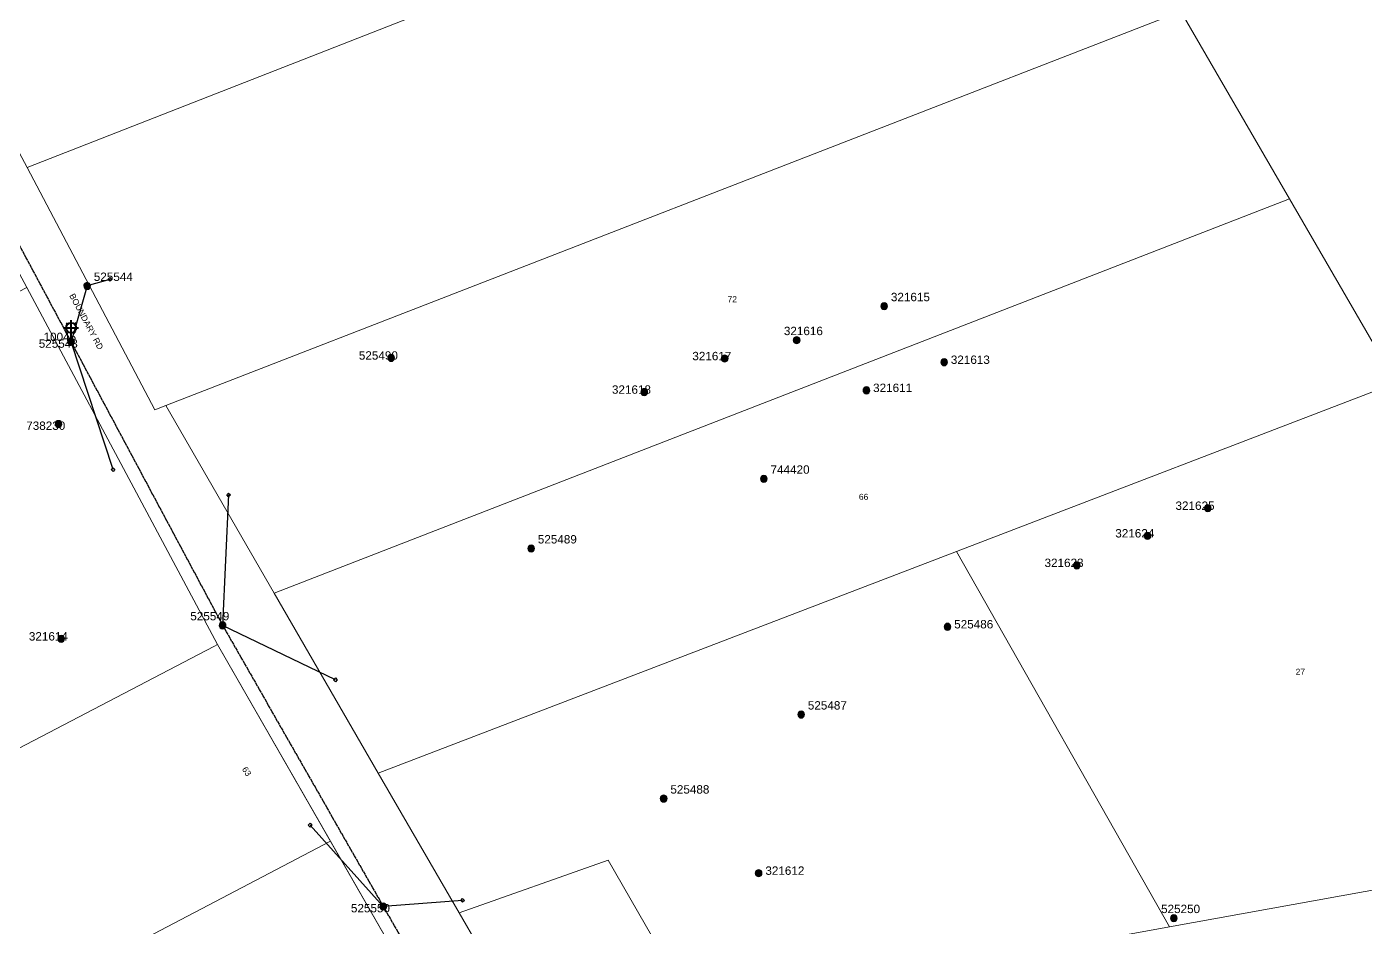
# Model space of a CAD drawing. Header units: metres. Extents: x 301589 to 305563, y 6268713 to 6270518.
# Drawn here: x 303862.3 to 304261.9, y 6269937.3 to 6270206.1 of the extents above; entities that cross this region are included whole.
import ezdxf
from ezdxf.enums import TextEntityAlignment as Align

# ---------------------------------------------------------------- set-up
doc = ezdxf.new("R2010")
doc.units = ezdxf.units.M
doc.linetypes.add('Cable Exist OH', pattern=[1, 1, 0])
doc.layers.get('0').update_dxf_attribs({"color": 6})
doc.layers.add('Cadastre Land Parcels_SP_EXT', color=7, linetype='Continuous', lineweight=5)
doc.layers.add('Cadastre Roads_SP_EXT', color=9, linetype='Continuous', lineweight=5)
for name, color, linetype in [('Equip_SP_SL_EXT', 7, 'Continuous'), ('Mains_LV_EXT', 5, 'Continuous'), ('Services_SP_EXT', 7, 'Continuous'), ('SupportsOH_SP_TR_HV_LV_SL_EXT', 7, 'Continuous')]:
    doc.layers.add(name, color=color, linetype=linetype)
doc.styles.add('iecARIAL', font='arial.ttf', dxfattribs={"height": 2})
doc.styles.add('POLE_LABEL', font='arial.ttf')
doc.styles.get("Standard").update_dxf_attribs({"font": 'arial.ttf'})

# ---------------------------------------------------------------- blocks, each defined once
blk = doc.blocks.new('SL_LANTERN_EXT')
at = {"lineweight": 40}
for p, q in [((-2.25, 4.22), (2.25, 4.22)), ((-1.46, 5.68), (-1.06, 5.28)), ((0, 1.97), (0, 6.47)), ((1.46, 5.68), (1.06, 5.28)), ((-1.46, 2.76), (-1.06, 3.16)), ((0, 0), (0, 2.72)), ((1.46, 2.76), (1.06, 3.16))]:
    blk.add_line(p, q, dxfattribs=at)
blk.add_circle((0, 4.22), 1.5, dxfattribs=at)
at = {"style": 'iecARIAL', "flags": 8}
blk.add_attdef('ASSET_NUM', (1.5, 1.5), '', height=2.5, dxfattribs=at)
for tag, p, height, flags in [('OPERATING_VOLTAGE', (0.98, -1.65), 0.2, 9), ('ORIENTATION', (0.98, -1.85), 0.2, 9), ('OWNED_BY', (0.98, -2.05), 0.2, 9), ('STATE', (0.98, -2.25), 0.2, 9), ('CONSTRUCTED_VOLTAGE', (0.98, -0.65), 0.2, 9), ('CONTROL_TYPE', (0.98, -0.85), 0.2, 9), ('LANTERN_PURPOSE', (0.98, -1.05), 0.2, 9), ('LANTERN_TYPE', (0.98, -1.25), 0.2, 9), ('NO_PHASES', (0.98, -1.45), 0.2, 9), ('USAGE', (0.98, -2.45), 0.2, 9), ('CEXIST', (0.98, -2.65), 0.2, 9), ('CNEW', (0.98, -2.85), 0.2, 9), ('CNUMBER', (0.98, -3.05), 0.2, 9), ('CREMOVE', (0.98, -3.25), 0.2, 9), ('CREPLACE', (0.98, -3.45), 0.2, 9), ('LKINGHEIGHT', (0.98, -3.65), 0.2, 9), ('LBRACKET', (0.98, -3.85), 0.2, 9), ('LBRACKETVOCAB', (0.98, -4.05), 0.2, 9), ('LNUMBER', (2.18, -3.25), 2.5, 8), ('LCATEGORY', (0.98, -4.25), 0.2, 9), ('LCHARGE1', (0.98, -4.45), 0.2, 9), ('LCHARGE1PERCENT', (0.98, -4.65), 0.2, 9), ('LCHARGE2', (0.98, -4.85), 0.2, 9), ('LCHARGE2PERCENT', (0.98, -5.05), 0.2, 9), ('LCHARGE3', (0.98, -5.25), 0.2, 9), ('LCHARGE3PERCENT', (0.98, -5.45), 0.2, 9), ('LEXIST', (0.98, -5.65), 0.2, 9), ('LLAMP', (0.98, -5.85), 0.2, 9), ('LLAMPVOCAB', (0.98, -6.05), 0.2, 9), ('LMAST', (0.98, -6.25), 0.2, 9), ('LMASTVOCAB', (0.98, -6.45), 0.2, 9), ('LNEW', (0.98, -6.65), 0.2, 9), ('LANTNUMBER', (0.98, -6.85), 0.2, 9), ('LOUTREACH', (0.98, -7.25), 0.2, 9), ('LOUTREACHVOCAB', (0.98, -7.45), 0.2, 9), ('LRATECODE', (0.98, -7.65), 0.2, 9), ('LREMOVE', (0.98, -7.85), 0.2, 9), ('LREPLACE', (0.98, -8.05), 0.2, 9), ('STREETNAME', (0.98, -9.25), 0.2, 9), ('SUBURB', (0.98, -9.45), 0.2, 1), ('LTYPE', (0.98, -8.25), 0.2, 9), ('LTYPEVOCAB', (0.98, -8.45), 0.2, 9), ('LEGEND', (0.98, -8.65), 0.2, 9), ('LOCATION', (0.98, -8.85), 0.2, 9), ('NOTES', (0.98, -9.05), 0.2, 9)]:
    blk.add_attdef(tag, p, '', height=height, dxfattribs=dict(flags=flags))
blk = doc.blocks.new('CCP_EXT')
blk.add_wipeout([(0, 0.57), (0.57, 0), (0, -0.57), (-0.57, 0)])
blk.add_lwpolyline([(-0.57, 0), (0, 0.57), (0.57, 0), (0, -0.57), (-0.57, 0)])
at = {"flags": 1}
blk.add_attdef('Z', (0, 0), '', height=0.2, dxfattribs=at)
at = {"flags": 9}
for tag, p in [('CCP_TYPE', (0, 0)), ('CONSTRUCTED_VOLTAGE', (0, -0.2)), ('OPERATING_VOLTAGE', (0, -0.6)), ('ORIENTATION', (0, -0.8)), ('OWNED_BY', (0, -1)), ('STATE', (0, -1.8)), ('NO_PHASES', (0, -0.4)), ('USAGE', (0, -1.2)), ('LEGEND', (0, -1.4)), ('LIFE_SUPPORT', (0, -1.6)), ('NOTES', (0, -2))]:
    blk.add_attdef(tag, text='', height=0.2, dxfattribs=at).set_placement(p, align=Align.MIDDLE_LEFT)
blk = doc.blocks.new('POLE_EXT')
blk.add_hatch(color=256).paths.add_polyline_path([(-1, 0, 1), (1, 0, 1)])
blk.add_lwpolyline([(-1, 0, 1), (1, 0, 1)], format="xyb", close=True)
for tag, height, flags, p in [('pNumber', 2.5, 8, (-17.84, 2.07)), ('OWNED_BY', 0.2, 9, (1.35, -0.4)), ('SPECIAL_USE', 0.2, 9, (1.35, -0.8)), ('STATE', 0.2, 9, (1.35, -1)), ('cLV', 0.2, 9, (1.35, -1.4)), ('hDepth', 0.2, 9, (1.35, -1.6)), ('hDia', 0.2, 9, (1.35, -1.8)), ('cHV', 0.2, 9, (1.35, -2)), ('cLinedev', 0.2, 9, (1.35, -3.4)), ('pExisting', 0.2, 9, (1.35, -3.8)), ('PARENT', 0.2, 9, (1.35, -0.6)), ('USAGE', 0.2, 9, (1.35, -1.2)), ('LBRACKET', 0.2, 9, (1.35, -2.2)), ('LExisting', 0.2, 9, (1.35, -2.4)), ('LANTNUMBER', 0.2, 9, (1.35, -2.6)), ('LOther', 0.2, 9, (1.35, -2.8)), ('LRemove', 0.2, 9, (1.35, -3)), ('LEGEND', 0.2, 9, (1.35, -3.2)), ('LOCATION', 0.2, 9, (1.35, -3.6)), ('PFNUMBER', 0.2, 9, (1.35, -4)), ('pFooting', 0.2, 9, (1.35, -4.4)), ('pNew', 0.2, 9, (1.35, -4.6)), ('pRelocate', 0.2, 9, (1.35, -5)), ('pRemove', 0.2, 9, (1.35, -5.2)), ('pReplace', 0.2, 9, (1.35, -5.4)), ('pStay', 0.2, 9, (1.35, -5.6)), ('pType', 0.2, 9, (1.35, -5.8)), ('cspan', 0.2, 9, (1.35, -6)), ('STREETNAME', 0.2, 9, (1.35, -6.2)), ('SUBURB', 0.2, 9, (1.35, -6.4)), ('OPERATED_BY', 0.2, 9, (1.36, -7.01)), ('NEWPFNUMBER', 0.2, 9, (1.35, -4.2)), ('NOTES', 0.2, 9, (1.35, -6.6)), ('MAINTAINED_BY', 0.2, 9, (1.36, -6.81))]:
    blk.add_attdef(tag, text='', height=height, dxfattribs=dict(flags=flags)).set_placement(p, align=Align.MIDDLE_LEFT)
at = {"style": 'POLE_LABEL'}
for tag, height, flags, p in [('STRUCTURE_PLANT_NUMBER', 0.2, 9, (1.35, 0.03)), ('ASSET_NUM', 2.5, 8, (2, 2)), ('STREET_CODE', 0.2, 9, (1.35, -0.2))]:
    blk.add_attdef(tag, text='', height=height, dxfattribs=dict(at, flags=flags)).set_placement(p, align=Align.MIDDLE_LEFT)
at = {"flags": 1}
blk.add_attdef('Z', (1.35, -7.33), '', height=0.2, dxfattribs=at)

msp = doc.modelspace()

# ---------------------------------------------------------------- linework, layer by layer
at = {"layer": 'Cadastre Land Parcels_SP_EXT', "linetype": 'Continuous'}
for points in [[(303903.868, 6270093.059), (304206.787, 6270210.662), (304273.404, 6270236.555), (304342.306, 6270263.311), (304409.528, 6270289.419), (304476.757, 6270315.536), (304546.042, 6270342.476), (304565.497, 6270350.255), (304810.292, 6270448.354), (304797.379, 6270469.035), (304766.756, 6270517.95), (304408.94, 6270377.975), (303862.402, 6270164.139), (303900.502, 6270091.752), (303903.868, 6270093.059)], [(304418.825, 6269989.895), (304273.404, 6270236.555), (304206.787, 6270210.662), (304239.279, 6270154.795), (304271.136, 6270099.891), (304350.007, 6269963.972), (304358.582, 6269965.526), (304418.825, 6269989.895)], [(304239.279, 6270154.795), (304206.787, 6270210.662), (303903.868, 6270093.058), (303936.176, 6270037.08), (304239.279, 6270154.795)], [(304139.824, 6270049.493), (304271.136, 6270099.891), (304239.279, 6270154.795), (303936.176, 6270037.08), (303967.225, 6269983.342), (304139.824, 6270049.493)], [(303919.269, 6270021.777), (303862.287, 6270128.336), (303717.944, 6270053.37), (303756.29, 6269980.704), (303774.584, 6269946.195), (303918.138, 6270021.179), (303919.269, 6270021.777)], [(304350.007, 6269963.972), (304271.136, 6270099.891), (304139.824, 6270049.493), (304203.486, 6269937.417), (304350.007, 6269963.972)], [(304139.824, 6270049.493), (303967.225, 6269983.342), (303991.379, 6269941.596), (304035.894, 6269957.406), (304057.971, 6269918.968), (304058.19, 6269918.521), (304058.414, 6269918.076), (304058.644, 6269917.634), (304058.878, 6269917.194), (304059.119, 6269916.758), (304059.365, 6269916.324), (304056.336, 6269910.743), (304203.486, 6269937.417), (304139.824, 6270049.493)], [(303917.059, 6269884.246), (303892.035, 6269931.111), (303952.933, 6269963.055), (303919.269, 6270021.778), (303918.138, 6270021.179), (303774.583, 6269946.195), (303808.611, 6269881.759), (303830.928, 6269839.175), (303917.059, 6269884.246)], [(303979.408, 6269916.872), (303952.933, 6269963.055), (303892.035, 6269931.111), (303917.059, 6269884.246), (303979.408, 6269916.872)], [(304056.336, 6269910.743), (304059.365, 6269916.324), (304059.119, 6269916.758), (304058.878, 6269917.194), (304058.644, 6269917.634), (304058.414, 6269918.076), (304058.19, 6269918.521), (304057.971, 6269918.968), (304035.894, 6269957.406), (303991.379, 6269941.596), (304008.999, 6269911.145), (304013.173, 6269907.488), (304017.648, 6269905.335), (304023.209, 6269904.738), (304056.336, 6269910.743)]]:
    msp.add_lwpolyline(points, close=True, dxfattribs=at)
at = {"layer": 'Cadastre Roads_SP_EXT', "linetype": 'Continuous'}
msp.add_lwpolyline([(304174.247, 6269912.145), (304361.257, 6269946.172), (304454.247, 6269983.7), (304537.545, 6270017.394), (304601.866, 6270043.376), (304658.734, 6270066.367), (304698.824, 6270082.553), (304693.158, 6270091.169), (304688.104, 6270098.851), (304620.296, 6270071.44), (304553.715, 6270044.534), (304486.217, 6270017.188), (304418.825, 6269989.895), (304358.582, 6269965.526), (304350.007, 6269963.972), (304203.486, 6269937.417), (304056.336, 6269910.743), (304023.209, 6269904.738), (304029.422, 6269885.824), (304174.247, 6269912.145)], close=True, dxfattribs=at)
at = {"layer": 'Mains_LV_EXT', "linetype": 'Cable Exist OH'}
msp.add_lwpolyline([(303825.714, 6270205.076), (303875.531, 6270112.06)], dxfattribs=at)

# ---------------------------------------------------------------- block references
at = {"layer": 'Equip_SP_SL_EXT'}
ref = msp.add_blockref('SL_LANTERN_EXT', (303875.531, 6270112.06), dxfattribs=at)
ref.add_attrib('ASSET_NUM', '10045', dxfattribs={"layer": '0', "height": 2.5, "rotation": 0.04249, "style": 'iecARIAL'}).set_placement((303877.031, 6270113.56), align=Align.MIDDLE_RIGHT)
at = {"layer": 'SupportsOH_SP_TR_HV_LV_SL_EXT'}
ref = msp.add_blockref('POLE_EXT', (304118.277, 6270122.711), dxfattribs=at)
ref.add_attrib('ASSET_NUM', '321615', dxfattribs={"layer": '0', "height": 2.5, "style": 'POLE_LABEL'}).set_placement((304120.277, 6270123.461), align=Align.BOTTOM_LEFT)
ref = msp.add_blockref('POLE_EXT', (304092.152, 6270112.586), dxfattribs=at)
ref.add_attrib('ASSET_NUM', '321616', dxfattribs={"layer": '0', "height": 2.5, "style": 'POLE_LABEL'}).set_placement((304094.152, 6270113.336), align=Align.BOTTOM_CENTER)
ref = msp.add_blockref('POLE_EXT', (303875.531, 6270112.06), dxfattribs=at)
ref.add_attrib('ASSET_NUM', '525543', dxfattribs={"layer": '0', "height": 2.5, "rotation": 0.04052, "style": 'POLE_LABEL'}).set_placement((303877.531, 6270112.81), align=Align.TOP_RIGHT)
ref = msp.add_blockref('POLE_EXT', (303971.102, 6270107.267), dxfattribs=at)
ref.add_attrib('ASSET_NUM', '525490', dxfattribs={"layer": '0', "height": 2.5, "style": 'POLE_LABEL'}).set_placement((303973.102, 6270108.017), align=Align.MIDDLE_RIGHT)
ref = msp.add_blockref('POLE_EXT', (304070.652, 6270107.086), dxfattribs=at)
ref.add_attrib('ASSET_NUM', '321617', dxfattribs={"layer": '0', "height": 2.5, "style": 'POLE_LABEL'}).set_placement((304072.652, 6270107.836), align=Align.MIDDLE_RIGHT)
ref = msp.add_blockref('POLE_EXT', (304136.172, 6270105.988), dxfattribs=at)
ref.add_attrib('ASSET_NUM', '321613', dxfattribs={"layer": '0', "height": 2.5, "style": 'POLE_LABEL'}).set_placement((304138.172, 6270106.738), align=Align.MIDDLE_LEFT)
ref = msp.add_blockref('POLE_EXT', (304046.652, 6270097.086), dxfattribs=at)
ref.add_attrib('ASSET_NUM', '321618', dxfattribs={"layer": '0', "height": 2.5, "style": 'POLE_LABEL'}).set_placement((304048.652, 6270097.836), align=Align.MIDDLE_RIGHT)
ref = msp.add_blockref('POLE_EXT', (304112.965, 6270097.602), dxfattribs=at)
ref.add_attrib('ASSET_NUM', '321611', dxfattribs={"layer": '0', "height": 2.5, "style": 'POLE_LABEL'}).set_placement((304114.965, 6270098.352), align=Align.MIDDLE_LEFT)
ref = msp.add_blockref('POLE_EXT', (303871.8, 6270087.548), dxfattribs=at)
ref.add_attrib('ASSET_NUM', '738230', dxfattribs={"layer": '0', "height": 2.5, "style": 'POLE_LABEL'}).set_placement((303873.8, 6270088.298), align=Align.TOP_RIGHT)
ref = msp.add_blockref('POLE_EXT', (304082.351, 6270071.209), dxfattribs=at)
ref.add_attrib('ASSET_NUM', '744420', dxfattribs={"layer": '0', "height": 2.5, "style": 'POLE_LABEL'}).set_placement((304084.351, 6270071.959), align=Align.BOTTOM_LEFT)
ref = msp.add_blockref('POLE_EXT', (304214.894, 6270062.422), dxfattribs=at)
ref.add_attrib('ASSET_NUM', '321625', dxfattribs={"layer": '0', "height": 2.5, "style": 'POLE_LABEL'}).set_placement((304216.894, 6270063.172), align=Align.MIDDLE_RIGHT)
ref = msp.add_blockref('POLE_EXT', (304196.919, 6270054.183), dxfattribs=at)
ref.add_attrib('ASSET_NUM', '321624', dxfattribs={"layer": '0', "height": 2.5, "style": 'POLE_LABEL'}).set_placement((304198.919, 6270054.933), align=Align.MIDDLE_RIGHT)
ref = msp.add_blockref('POLE_EXT', (304012.872, 6270050.395), dxfattribs=at)
ref.add_attrib('ASSET_NUM', '525489', dxfattribs={"layer": '0', "height": 2.5, "style": 'POLE_LABEL'}).set_placement((304014.872, 6270051.145), align=Align.BOTTOM_LEFT)
ref = msp.add_blockref('POLE_EXT', (304175.797, 6270045.363), dxfattribs=at)
ref.add_attrib('ASSET_NUM', '321623', dxfattribs={"layer": '0', "height": 2.5, "style": 'POLE_LABEL'}).set_placement((304177.797, 6270046.113), align=Align.MIDDLE_RIGHT)
ref = msp.add_blockref('POLE_EXT', (303920.775, 6270027.453), dxfattribs=at)
ref.add_attrib('ASSET_NUM', '525549', dxfattribs={"layer": '0', "height": 2.5, "style": 'POLE_LABEL'}).set_placement((303922.775, 6270028.203), align=Align.BOTTOM_RIGHT)
ref = msp.add_blockref('POLE_EXT', (304137.177, 6270027.038), dxfattribs=at)
ref.add_attrib('ASSET_NUM', '525486', dxfattribs={"layer": '0', "height": 2.5, "style": 'POLE_LABEL'}).set_placement((304139.177, 6270027.788), align=Align.MIDDLE_LEFT)
ref = msp.add_blockref('POLE_EXT', (303872.586, 6270023.42), dxfattribs=at)
ref.add_attrib('ASSET_NUM', '321614', dxfattribs={"layer": '0', "height": 2.5, "style": 'POLE_LABEL'}).set_placement((303874.586, 6270024.17), align=Align.MIDDLE_RIGHT)
ref = msp.add_blockref('POLE_EXT', (304093.483, 6270000.816), dxfattribs=at)
ref.add_attrib('ASSET_NUM', '525487', dxfattribs={"layer": '0', "height": 2.5, "style": 'POLE_LABEL'}).set_placement((304095.483, 6270001.566), align=Align.BOTTOM_LEFT)
ref = msp.add_blockref('POLE_EXT', (304052.441, 6269975.74), dxfattribs=at)
ref.add_attrib('ASSET_NUM', '525488', dxfattribs={"layer": '0', "height": 2.5, "style": 'POLE_LABEL'}).set_placement((304054.441, 6269976.49), align=Align.BOTTOM_LEFT)
ref = msp.add_blockref('POLE_EXT', (304080.797, 6269953.488), dxfattribs=at)
ref.add_attrib('ASSET_NUM', '321612', dxfattribs={"layer": '0', "height": 2.5, "style": 'POLE_LABEL'}).set_placement((304082.797, 6269954.238), align=Align.MIDDLE_LEFT)
ref = msp.add_blockref('POLE_EXT', (303968.736, 6269943.54), dxfattribs=at)
ref.add_attrib('ASSET_NUM', '525550', dxfattribs={"layer": '0', "height": 2.5, "rotation": 0.05267, "style": 'POLE_LABEL'}).set_placement((303970.736, 6269944.29), align=Align.TOP_RIGHT)
ref = msp.add_blockref('POLE_EXT', (304204.756, 6269940.064), dxfattribs=at)
ref.add_attrib('ASSET_NUM', '525250', dxfattribs={"layer": '0', "height": 2.5, "style": 'POLE_LABEL'}).set_placement((304206.756, 6269940.814), align=Align.BOTTOM_CENTER)

# ---------------------------------------------------------------- texts
at = {"layer": 'Cadastre Roads_SP_EXT'}
msp.add_text('BOUNDARY RD', height=1.8, rotation=298.11972, dxfattribs=at).set_placement((303874.933, 6270125.903))
at = {"layer": 'Defpoints'}
for s, p in [('72', (304071.528, 6270123.899)), ('66', (304110.728, 6270064.92)), ('27', (304241.113, 6270012.693))]:
    msp.add_text(s, height=1.8, dxfattribs=at).set_placement(p)
msp.add_text('63', height=1.8, rotation=303.16903, dxfattribs=at).set_placement((303926.454, 6269984.521))

# ---------------------------------------------------------------- next in the draw order: block references
at = {"layer": 'Services_SP_EXT'}
for p in [(303887.055, 6270130.719), (303888.075, 6270073.944), (303922.569, 6270066.371), (303954.438, 6270011.191), (303946.872, 6269967.788), (303992.413, 6269945.366)]:
    msp.add_blockref('CCP_EXT', p, dxfattribs=at)

# ---------------------------------------------------------------- next in the draw order: block references
for p in [(303887.055, 6270130.719), (303888.075, 6270073.944), (303922.569, 6270066.371), (303954.438, 6270011.191), (303946.872, 6269967.788), (303992.413, 6269945.366)]:
    msp.add_blockref('CCP_EXT', p, dxfattribs=at)

# ---------------------------------------------------------------- next in the draw order: linework, layer by layer
at = {"layer": 'Cadastre Roads_SP_EXT', "linetype": 'Continuous'}
msp.add_lwpolyline([(303862.402, 6270164.139), (303860.059, 6270168.591), (303822.896, 6270239.2), (303825.395, 6270240.184), (303802.851, 6270282.773), (303778.686, 6270328.403), (303762.501, 6270359.012), (303750.963, 6270354.903), (303742.518, 6270351.898), (303801.68, 6270241.457), (303862.287, 6270128.336), (303919.269, 6270021.778), (303979.408, 6269916.873), (303992.41, 6269894.189), (304008.999, 6269911.145), (303991.379, 6269941.596), (303967.225, 6269983.342), (303936.176, 6270037.08), (303903.868, 6270093.059), (303900.502, 6270091.752), (303862.402, 6270164.139)], close=True, dxfattribs=at)
at = {"layer": 'Mains_LV_EXT', "linetype": 'Cable Exist OH'}
for points in [[(303875.531, 6270112.06), (303920.775, 6270027.453)], [(303920.775, 6270027.453), (303968.736, 6269943.54)], [(303968.736, 6269943.54), (304002.582, 6269884.331)]]:
    msp.add_lwpolyline(points, dxfattribs=at)
at = {"layer": 'Services_SP_EXT'}
for points in [[(303887.056, 6270130.719), (303880.314, 6270128.754), (303875.531, 6270112.06)], [(303888.075, 6270073.944), (303875.531, 6270112.06)], [(303922.569, 6270066.371), (303920.775, 6270027.453)], [(303954.438, 6270011.191), (303920.775, 6270027.453)], [(303946.872, 6269967.788), (303968.736, 6269943.54)], [(303992.413, 6269945.366), (303968.736, 6269943.54)]]:
    msp.add_lwpolyline(points, dxfattribs=at)

# ---------------------------------------------------------------- next in the draw order: block references
at = {"layer": 'SupportsOH_SP_TR_HV_LV_SL_EXT'}
ref = msp.add_blockref('POLE_EXT', (303880.314, 6270128.754), dxfattribs=dict(at, rotation=359.9250698527923))
ref.add_attrib('ASSET_NUM', '525544', dxfattribs={"layer": '0', "height": 2.5, "rotation": 359.99312, "style": 'POLE_LABEL'}).set_placement((303882.314, 6270129.504), align=Align.BOTTOM_LEFT)

doc.saveas('drawing.dxf')
